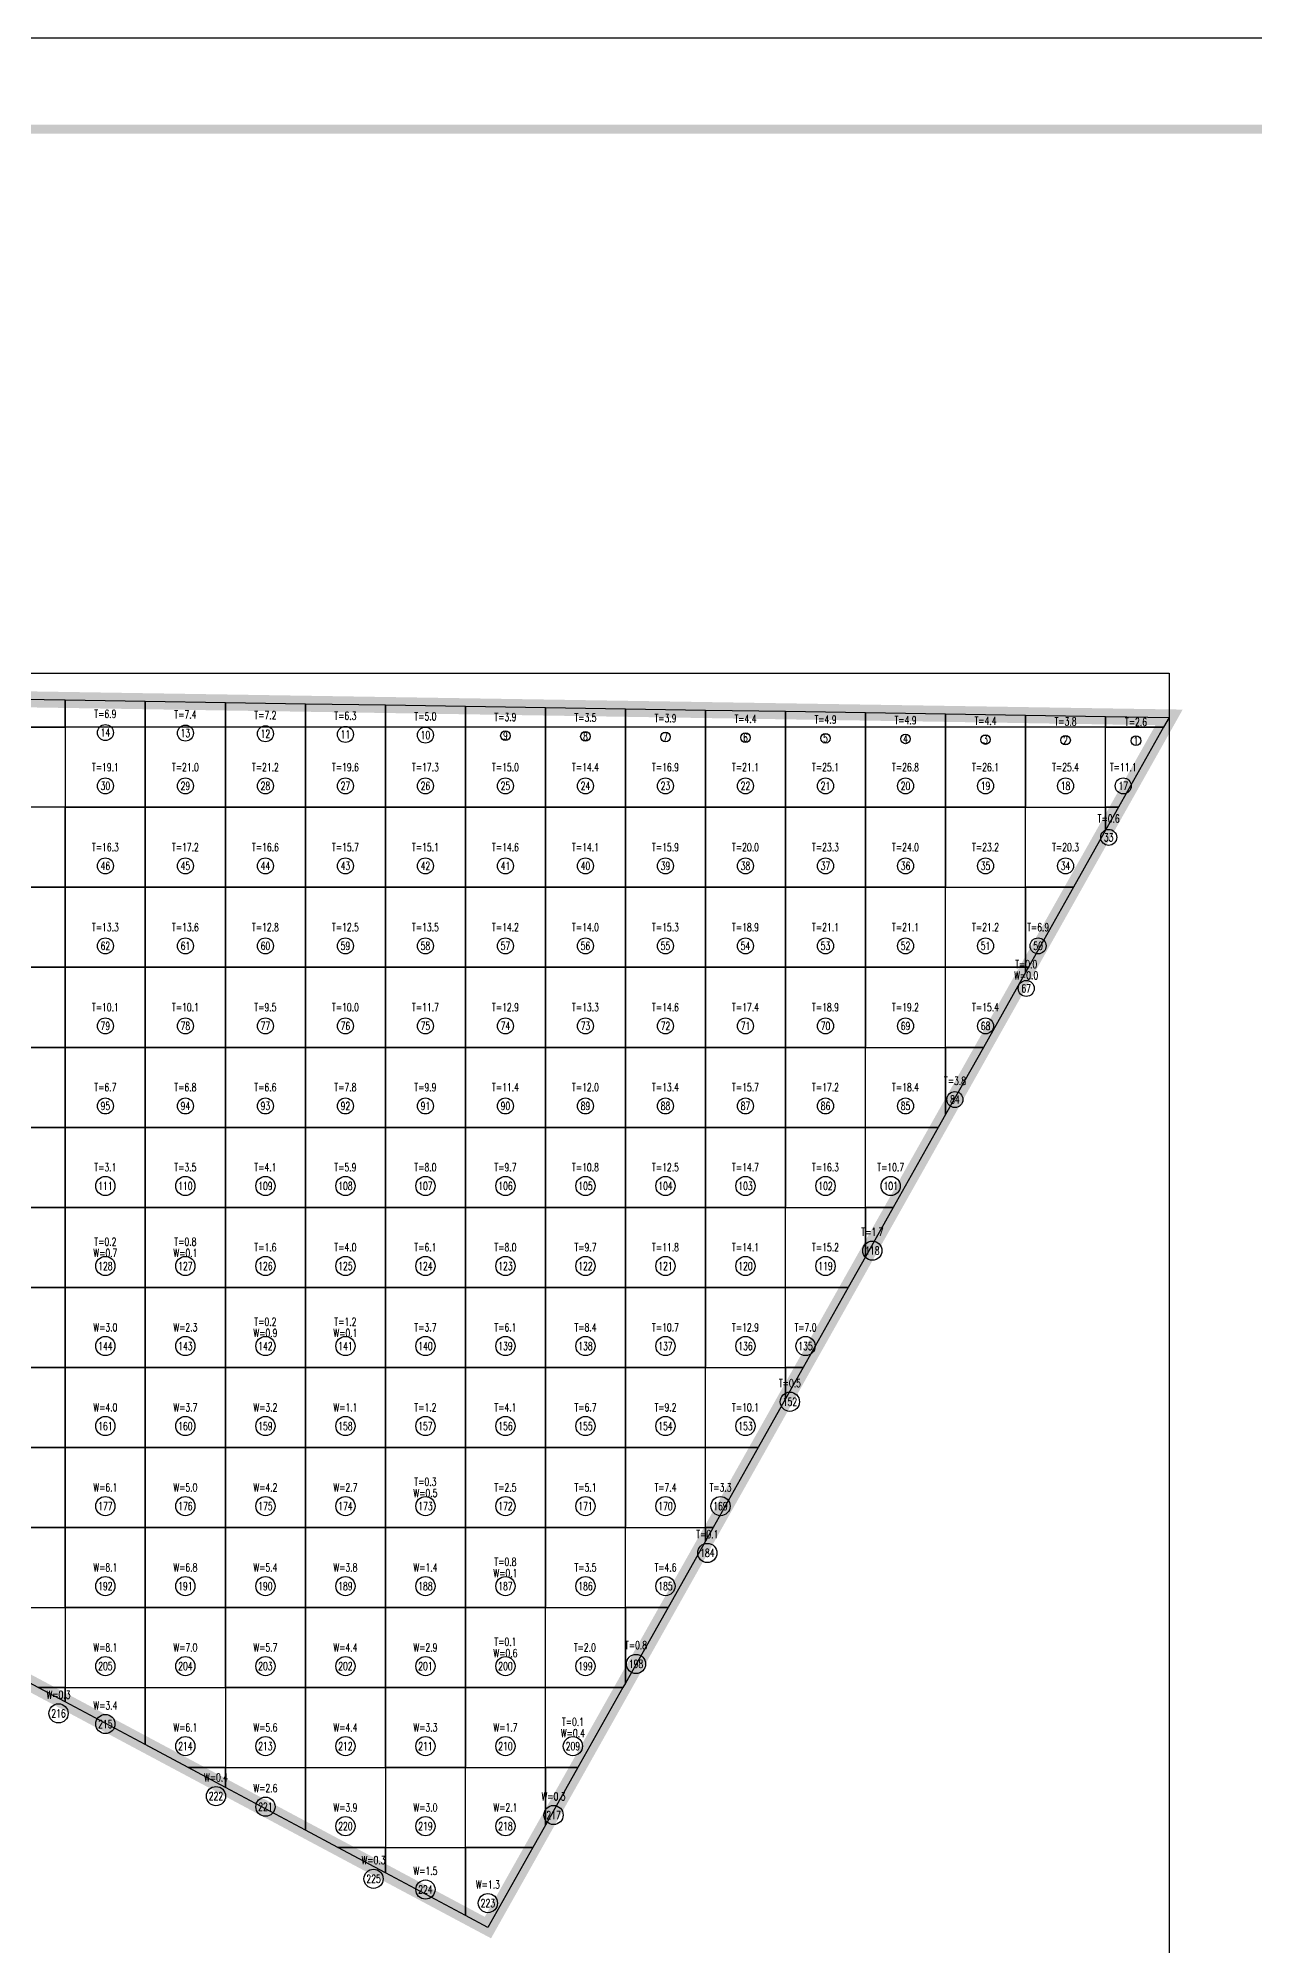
# Model space of a CAD drawing. Extents: x 4283 to 40403, y 1134 to 1764.
# Drawn here: x 6086.8 to 6181.8, y 1615.1 to 1764.1 of the extents above; entities that cross this region are included whole.
import ezdxf
from ezdxf.enums import TextEntityAlignment as Align

# ---------------------------------------------------------------- set-up
doc = ezdxf.new("R2010")
doc.units = 0
for name, color, linetype in [('PUB_TITLE', 4, 'Continuous'), ('S-MODIFY', 4, 'Continuous'), ('tdz_4-3方格网', 2, 'Continuous'), ('tdz_4-3方格网计算', 7, 'Continuous'), ('tdz_土方计算图', 7, 'Continuous'), ('tdz_格田', 6, 'Continuous'), ('华泽绵阳图框', 7, 'Continuous')]:
    doc.layers.add(name, color=color, linetype=linetype)
doc.styles.add('GLandNum', font='txt_____.ttf', dxfattribs={"width": 0.7, "height": 0.5})

msp = doc.modelspace()

# ---------------------------------------------------------------- linework, layer by layer
at = {"layer": 'PUB_TITLE'}
msp.add_lwpolyline([(5962.53, 1467.09), (6382.53, 1467.09), (6382.53, 1764.09), (5962.53, 1764.09)], close=True, dxfattribs=at)
at = {"layer": 'S-MODIFY'}
msp.add_lwpolyline([(5962.53, 1467.09), (6382.53, 1467.09), (6382.53, 1764.09), (5962.53, 1764.09)], close=True, dxfattribs=at)
at = {"layer": 'tdz_4-3方格网', "linetype": 'Continuous'}
for points in [[(6088.9, 1712.4, 4260), (6088.9, 1710.27, 4260.03), (6082.65, 1710.27, 4260.24), (6082.65, 1710.58, 4260.24), (6083.99, 1712.48, 4260.15)], [(6095.15, 1712.3, 4259.81), (6095.15, 1710.27, 4259.84), (6088.9, 1710.27, 4260.03), (6088.9, 1712.4, 4260)], [(6101.4, 1712.21, 4259.62), (6101.4, 1710.27, 4259.67), (6095.15, 1710.27, 4259.84), (6095.15, 1712.3, 4259.81)], [(6107.65, 1712.11, 4259.62), (6107.65, 1710.27, 4259.66), (6101.4, 1710.27, 4259.67), (6101.4, 1712.21, 4259.62)], [(6113.9, 1712.01, 4259.73), (6113.9, 1710.27, 4259.77), (6107.65, 1710.27, 4259.66), (6107.65, 1712.11, 4259.62)], [(6120.15, 1711.91, 4259.84), (6120.15, 1710.27, 4259.87), (6113.9, 1710.27, 4259.77), (6113.9, 1712.01, 4259.73)], [(6126.4, 1711.81, 4259.96), (6126.4, 1710.27, 4259.97), (6120.15, 1710.27, 4259.87), (6120.15, 1711.91, 4259.84)], [(6132.65, 1711.71, 4259.83), (6132.65, 1710.27, 4259.84), (6126.4, 1710.27, 4259.97), (6126.4, 1711.81, 4259.96)], [(6138.9, 1711.61, 4259.57), (6138.9, 1710.27, 4259.58), (6132.65, 1710.27, 4259.84), (6132.65, 1711.71, 4259.83)], [(6145.15, 1711.52, 4259.31), (6145.15, 1710.27, 4259.32), (6138.9, 1710.27, 4259.58), (6138.9, 1711.61, 4259.57)], [(6151.4, 1711.42, 4259.04), (6151.4, 1710.27, 4259.06), (6145.15, 1710.27, 4259.32), (6145.15, 1711.52, 4259.31)], [(6157.65, 1711.32, 4258.95), (6157.65, 1710.27, 4258.98), (6151.4, 1710.27, 4259.06), (6151.4, 1711.42, 4259.04)], [(6163.9, 1711.22, 4258.95), (6163.9, 1710.27, 4258.98), (6157.65, 1710.27, 4258.98), (6157.65, 1711.32, 4258.95)], [(6170.15, 1711.12, 4258.95), (6170.15, 1710.27, 4258.97), (6163.9, 1710.27, 4258.98), (6163.9, 1711.22, 4258.95)], [(6174.68, 1710.27, 4258.97), (6170.15, 1710.27, 4258.97), (6170.15, 1711.12, 4258.95), (6175.12, 1711.04, 4258.95)], [(6082.65, 1704.02, 4260.4), (6082.65, 1710.27, 4260.24), (6088.9, 1710.27, 4260.03), (6088.9, 1704.02, 4260.19)], [(6088.9, 1710.27, 4260.03), (6088.9, 1704.02, 4260.19), (6095.15, 1704.02, 4260.03), (6095.15, 1710.27, 4259.84)], [(6095.15, 1710.27, 4259.84), (6095.15, 1704.02, 4260.03), (6101.4, 1704.02, 4259.96), (6101.4, 1710.27, 4259.67)], [(6101.4, 1710.27, 4259.67), (6101.4, 1704.02, 4259.96), (6107.65, 1704.02, 4259.96), (6107.65, 1710.27, 4259.66)], [(6107.65, 1710.27, 4259.66), (6107.65, 1704.02, 4259.96), (6113.9, 1704.02, 4259.95), (6113.9, 1710.27, 4259.77)], [(6113.9, 1710.27, 4259.77), (6113.9, 1704.02, 4259.95), (6120.15, 1704.02, 4260), (6120.15, 1710.27, 4259.87)], [(6120.15, 1710.27, 4259.87), (6120.15, 1704.02, 4260), (6126.4, 1704.02, 4260), (6126.4, 1710.27, 4259.97)], [(6126.4, 1710.27, 4259.97), (6126.4, 1704.02, 4260), (6132.65, 1704.02, 4259.93), (6132.65, 1710.27, 4259.84)], [(6132.65, 1710.27, 4259.84), (6132.65, 1704.02, 4259.93), (6138.9, 1704.02, 4259.66), (6138.9, 1710.27, 4259.58)], [(6138.9, 1710.27, 4259.58), (6138.9, 1704.02, 4259.66), (6145.15, 1704.02, 4259.4), (6145.15, 1710.27, 4259.32)], [(6145.15, 1710.27, 4259.32), (6145.15, 1704.02, 4259.4), (6151.4, 1704.02, 4259.17), (6151.4, 1710.27, 4259.06)], [(6151.4, 1710.27, 4259.06), (6151.4, 1704.02, 4259.17), (6157.65, 1704.02, 4259.17), (6157.65, 1710.27, 4258.98)], [(6157.65, 1710.27, 4258.98), (6157.65, 1704.02, 4259.17), (6163.9, 1704.02, 4259.17), (6163.9, 1710.27, 4258.98)], [(6163.9, 1710.27, 4258.98), (6163.9, 1704.02, 4259.17), (6170.15, 1704.02, 4259.11), (6170.15, 1710.27, 4258.97)], [(6170.15, 1710.27, 4258.97), (6174.68, 1710.27, 4258.97), (6171.16, 1704.02, 4259.1), (6170.15, 1704.02, 4259.11)], [(6082.65, 1704.02, 4260.4), (6082.65, 1697.77, 4260.56), (6088.9, 1697.77, 4260.35), (6088.9, 1704.02, 4260.19)], [(6088.9, 1704.02, 4260.19), (6088.9, 1697.77, 4260.35), (6095.15, 1697.77, 4260.22), (6095.15, 1704.02, 4260.03)], [(6095.15, 1704.02, 4260.03), (6095.15, 1697.77, 4260.22), (6101.4, 1697.77, 4260.18), (6101.4, 1704.02, 4259.96)], [(6101.4, 1704.02, 4259.96), (6101.4, 1697.77, 4260.18), (6107.65, 1697.77, 4260.19), (6107.65, 1704.02, 4259.96)], [(6107.65, 1704.02, 4259.96), (6107.65, 1697.77, 4260.19), (6113.9, 1697.77, 4260.15), (6113.9, 1704.02, 4259.95)], [(6113.9, 1704.02, 4259.95), (6113.9, 1697.77, 4260.15), (6120.15, 1697.77, 4260.03), (6120.15, 1704.02, 4260)], [(6120.15, 1704.02, 4260), (6120.15, 1697.77, 4260.03), (6126.4, 1697.77, 4260), (6126.4, 1704.02, 4260)], [(6126.4, 1704.02, 4260), (6126.4, 1697.77, 4260), (6132.65, 1697.77, 4260), (6132.65, 1704.02, 4259.93)], [(6132.65, 1704.02, 4259.93), (6132.65, 1697.77, 4260), (6138.9, 1697.77, 4259.75), (6138.9, 1704.02, 4259.66)], [(6138.9, 1704.02, 4259.66), (6138.9, 1697.77, 4259.75), (6145.15, 1697.77, 4259.49), (6145.15, 1704.02, 4259.4)], [(6145.15, 1704.02, 4259.4), (6145.15, 1697.77, 4259.49), (6151.4, 1697.77, 4259.36), (6151.4, 1704.02, 4259.17)], [(6151.4, 1704.02, 4259.17), (6151.4, 1697.77, 4259.36), (6157.65, 1697.77, 4259.36), (6157.65, 1704.02, 4259.17)], [(6157.65, 1704.02, 4259.17), (6157.65, 1697.77, 4259.36), (6163.9, 1697.77, 4259.3), (6163.9, 1704.02, 4259.17)], [(6167.65, 1697.77, 4259.24), (6163.9, 1697.77, 4259.3), (6163.9, 1704.02, 4259.17), (6170.15, 1704.02, 4259.11), (6170.15, 1702.23, 4259.14)], [(6170.15, 1704.02, 4259.11), (6171.16, 1704.02, 4259.1), (6170.15, 1702.23, 4259.14)], [(6082.65, 1697.77, 4260.56), (6082.65, 1691.52, 4260.72), (6088.9, 1691.52, 4260.51), (6088.9, 1697.77, 4260.35)], [(6088.9, 1697.77, 4260.35), (6088.9, 1691.52, 4260.51), (6095.15, 1691.52, 4260.42), (6095.15, 1697.77, 4260.22)], [(6095.15, 1697.77, 4260.22), (6095.15, 1691.52, 4260.42), (6101.4, 1691.52, 4260.4), (6101.4, 1697.77, 4260.18)], [(6101.4, 1697.77, 4260.18), (6101.4, 1691.52, 4260.4), (6107.65, 1691.52, 4260.39), (6107.65, 1697.77, 4260.19)], [(6107.65, 1697.77, 4260.19), (6107.65, 1691.52, 4260.39), (6113.9, 1691.52, 4260.28), (6113.9, 1697.77, 4260.15)], [(6113.9, 1697.77, 4260.15), (6113.9, 1691.52, 4260.28), (6120.15, 1691.52, 4260.14), (6120.15, 1697.77, 4260.03)], [(6120.15, 1697.77, 4260.03), (6120.15, 1691.52, 4260.14), (6126.4, 1691.52, 4260.06), (6126.4, 1697.77, 4260)], [(6126.4, 1697.77, 4260), (6126.4, 1691.52, 4260.06), (6132.65, 1691.52, 4260), (6132.65, 1697.77, 4260)], [(6132.65, 1697.77, 4260), (6132.65, 1691.52, 4260), (6138.9, 1691.52, 4259.83), (6138.9, 1697.77, 4259.75)], [(6138.9, 1697.77, 4259.75), (6138.9, 1691.52, 4259.83), (6145.15, 1691.52, 4259.57), (6145.15, 1697.77, 4259.49)], [(6145.15, 1697.77, 4259.49), (6145.15, 1691.52, 4259.57), (6151.4, 1691.52, 4259.55), (6151.4, 1697.77, 4259.36)], [(6151.4, 1697.77, 4259.36), (6151.4, 1691.52, 4259.55), (6157.65, 1691.52, 4259.49), (6157.65, 1697.77, 4259.36)], [(6157.65, 1691.52, 4259.49), (6157.65, 1697.77, 4259.36), (6163.9, 1697.77, 4259.3), (6163.9, 1691.52, 4259.38)], [(6163.9, 1697.77, 4259.3), (6167.65, 1697.77, 4259.24), (6164.13, 1691.52, 4259.37), (6163.9, 1691.52, 4259.38)], [(6082.65, 1691.52, 4260.72), (6082.65, 1685.27, 4260.9), (6088.9, 1685.27, 4260.71), (6088.9, 1691.52, 4260.51)], [(6088.9, 1691.52, 4260.51), (6088.9, 1685.27, 4260.71), (6095.15, 1685.27, 4260.62), (6095.15, 1691.52, 4260.42)], [(6095.15, 1691.52, 4260.42), (6095.15, 1685.27, 4260.62), (6101.4, 1685.27, 4260.6), (6101.4, 1691.52, 4260.4)], [(6101.4, 1691.52, 4260.4), (6101.4, 1685.27, 4260.6), (6107.65, 1685.27, 4260.56), (6107.65, 1691.52, 4260.39)], [(6107.65, 1691.52, 4260.39), (6107.65, 1685.27, 4260.56), (6113.9, 1685.27, 4260.41), (6113.9, 1691.52, 4260.28)], [(6113.9, 1691.52, 4260.28), (6113.9, 1685.27, 4260.41), (6120.15, 1685.27, 4260.25), (6120.15, 1691.52, 4260.14)], [(6120.15, 1691.52, 4260.14), (6120.15, 1685.27, 4260.25), (6126.4, 1685.27, 4260.16), (6126.4, 1691.52, 4260.06)], [(6126.4, 1691.52, 4260.06), (6126.4, 1685.27, 4260.16), (6132.65, 1685.27, 4260.09), (6132.65, 1691.52, 4260)], [(6132.65, 1691.52, 4260), (6132.65, 1685.27, 4260.09), (6138.9, 1685.27, 4259.92), (6138.9, 1691.52, 4259.83)], [(6138.9, 1691.52, 4259.83), (6138.9, 1685.27, 4259.92), (6145.15, 1685.27, 4259.75), (6145.15, 1691.52, 4259.57)], [(6145.15, 1691.52, 4259.57), (6145.15, 1685.27, 4259.75), (6151.4, 1685.27, 4259.68), (6151.4, 1691.52, 4259.55)], [(6151.4, 1691.52, 4259.55), (6151.4, 1685.27, 4259.68), (6157.65, 1685.27, 4259.54), (6157.65, 1691.52, 4259.49)], [(6160.61, 1685.27, 4259.51), (6157.65, 1685.27, 4259.54), (6157.65, 1691.52, 4259.49), (6163.9, 1691.52, 4259.38), (6163.9, 1691.12, 4259.38)], [(6163.9, 1691.52, 4259.38), (6164.13, 1691.52, 4259.37), (6163.9, 1691.12, 4259.38)], [(6082.65, 1685.27, 4260.9), (6082.65, 1679.02, 4261.11), (6088.9, 1679.02, 4260.92), (6088.9, 1685.27, 4260.71)], [(6088.9, 1685.27, 4260.71), (6088.9, 1679.02, 4260.92), (6095.15, 1679.02, 4260.82), (6095.15, 1685.27, 4260.62)], [(6095.15, 1685.27, 4260.62), (6095.15, 1679.02, 4260.82), (6101.4, 1679.02, 4260.8), (6101.4, 1685.27, 4260.6)], [(6101.4, 1685.27, 4260.6), (6101.4, 1679.02, 4260.8), (6107.65, 1679.02, 4260.69), (6107.65, 1685.27, 4260.56)], [(6107.65, 1685.27, 4260.56), (6107.65, 1679.02, 4260.69), (6113.9, 1679.02, 4260.53), (6113.9, 1685.27, 4260.41)], [(6113.9, 1685.27, 4260.41), (6113.9, 1679.02, 4260.53), (6120.15, 1679.02, 4260.37), (6120.15, 1685.27, 4260.25)], [(6120.15, 1685.27, 4260.25), (6120.15, 1679.02, 4260.37), (6126.4, 1679.02, 4260.26), (6126.4, 1685.27, 4260.16)], [(6126.4, 1685.27, 4260.16), (6126.4, 1679.02, 4260.26), (6132.65, 1679.02, 4260.19), (6132.65, 1685.27, 4260.09)], [(6132.65, 1685.27, 4260.09), (6132.65, 1679.02, 4260.19), (6138.9, 1679.02, 4260), (6138.9, 1685.27, 4259.92)], [(6138.9, 1685.27, 4259.92), (6138.9, 1679.02, 4260), (6145.15, 1679.02, 4259.86), (6145.15, 1685.27, 4259.75)], [(6145.15, 1685.27, 4259.75), (6145.15, 1679.02, 4259.86), (6151.4, 1679.02, 4259.73), (6151.4, 1685.27, 4259.68)], [(6157.09, 1679.02, 4259.65), (6151.4, 1679.02, 4259.73), (6151.4, 1685.27, 4259.68), (6157.65, 1685.27, 4259.54), (6157.65, 1680.02, 4259.62)], [(6157.65, 1685.27, 4259.54), (6160.61, 1685.27, 4259.51), (6157.65, 1680.02, 4259.62)], [(6082.65, 1679.02, 4261.11), (6082.65, 1672.77, 4261.3), (6088.9, 1672.77, 4261.15), (6088.9, 1679.02, 4260.92)], [(6088.9, 1679.02, 4260.92), (6088.9, 1672.77, 4261.15), (6095.15, 1672.77, 4261.02), (6095.15, 1679.02, 4260.82)], [(6095.15, 1679.02, 4260.82), (6095.15, 1672.77, 4261.02), (6101.4, 1672.77, 4260.97), (6101.4, 1679.02, 4260.8)], [(6101.4, 1679.02, 4260.8), (6101.4, 1672.77, 4260.97), (6107.65, 1672.77, 4260.82), (6107.65, 1679.02, 4260.69)], [(6107.65, 1679.02, 4260.69), (6107.65, 1672.77, 4260.82), (6113.9, 1672.77, 4260.66), (6113.9, 1679.02, 4260.53)], [(6113.9, 1679.02, 4260.53), (6113.9, 1672.77, 4260.66), (6120.15, 1672.77, 4260.5), (6120.15, 1679.02, 4260.37)], [(6120.15, 1679.02, 4260.37), (6120.15, 1672.77, 4260.5), (6126.4, 1672.77, 4260.36), (6126.4, 1679.02, 4260.26)], [(6126.4, 1679.02, 4260.26), (6126.4, 1672.77, 4260.36), (6132.65, 1672.77, 4260.25), (6132.65, 1679.02, 4260.19)], [(6132.65, 1679.02, 4260.19), (6132.65, 1672.77, 4260.25), (6138.9, 1672.77, 4260.07), (6138.9, 1679.02, 4260)], [(6138.9, 1679.02, 4260), (6138.9, 1672.77, 4260.07), (6145.15, 1672.77, 4259.91), (6145.15, 1679.02, 4259.86)], [(6145.15, 1679.02, 4259.86), (6145.15, 1672.77, 4259.91), (6151.4, 1672.77, 4259.81), (6151.4, 1679.02, 4259.73)], [(6151.4, 1679.02, 4259.73), (6157.09, 1679.02, 4259.65), (6153.57, 1672.77, 4259.78), (6151.4, 1672.77, 4259.81)], [(6082.65, 1672.77, 4261.3), (6082.65, 1666.52, 4261.45), (6088.9, 1666.52, 4261.35), (6088.9, 1672.77, 4261.15)], [(6088.9, 1672.77, 4261.15), (6088.9, 1666.52, 4261.35), (6095.15, 1666.52, 4261.23), (6095.15, 1672.77, 4261.02)], [(6095.15, 1672.77, 4261.02), (6095.15, 1666.52, 4261.23), (6101.4, 1666.52, 4261.1), (6101.4, 1672.77, 4260.97)], [(6101.4, 1672.77, 4260.97), (6101.4, 1666.52, 4261.1), (6107.65, 1666.52, 4260.94), (6107.65, 1672.77, 4260.82)], [(6107.65, 1672.77, 4260.82), (6107.65, 1666.52, 4260.94), (6113.9, 1666.52, 4260.78), (6113.9, 1672.77, 4260.66)], [(6113.9, 1672.77, 4260.66), (6113.9, 1666.52, 4260.78), (6120.15, 1666.52, 4260.63), (6120.15, 1672.77, 4260.5)], [(6120.15, 1672.77, 4260.5), (6120.15, 1666.52, 4260.63), (6126.4, 1666.52, 4260.47), (6126.4, 1672.77, 4260.36)], [(6126.4, 1672.77, 4260.36), (6126.4, 1666.52, 4260.47), (6132.65, 1666.52, 4260.32), (6132.65, 1672.77, 4260.25)], [(6132.65, 1672.77, 4260.25), (6132.65, 1666.52, 4260.32), (6138.9, 1666.52, 4260.14), (6138.9, 1672.77, 4260.07)], [(6138.9, 1672.77, 4260.07), (6138.9, 1666.52, 4260.14), (6145.15, 1666.52, 4259.97), (6145.15, 1672.77, 4259.91)], [(6150.05, 1666.52, 4259.92), (6145.15, 1666.52, 4259.97), (6145.15, 1672.77, 4259.91), (6151.4, 1672.77, 4259.81), (6151.4, 1668.92, 4259.86)], [(6151.4, 1672.77, 4259.81), (6153.57, 1672.77, 4259.78), (6151.4, 1668.92, 4259.86)], [(6082.65, 1666.52, 4261.45), (6082.65, 1660.27, 4261.49), (6088.9, 1660.27, 4261.42), (6088.9, 1666.52, 4261.35)], [(6088.9, 1666.52, 4261.35), (6088.9, 1660.27, 4261.42), (6095.15, 1660.27, 4261.36), (6095.15, 1666.52, 4261.23)], [(6095.15, 1666.52, 4261.23), (6095.15, 1660.27, 4261.36), (6101.4, 1660.27, 4261.32), (6101.4, 1666.52, 4261.1)], [(6101.4, 1666.52, 4261.1), (6101.4, 1660.27, 4261.32), (6107.65, 1660.27, 4261.16), (6107.65, 1666.52, 4260.94)], [(6107.65, 1666.52, 4260.94), (6107.65, 1660.27, 4261.16), (6113.9, 1660.27, 4260.98), (6113.9, 1666.52, 4260.78)], [(6113.9, 1666.52, 4260.78), (6113.9, 1660.27, 4260.98), (6120.15, 1660.27, 4260.78), (6120.15, 1666.52, 4260.63)], [(6120.15, 1666.52, 4260.63), (6120.15, 1660.27, 4260.78), (6126.4, 1660.27, 4260.59), (6126.4, 1666.52, 4260.47)], [(6126.4, 1666.52, 4260.47), (6126.4, 1660.27, 4260.59), (6132.65, 1660.27, 4260.41), (6132.65, 1666.52, 4260.32)], [(6132.65, 1666.52, 4260.32), (6132.65, 1660.27, 4260.41), (6138.9, 1660.27, 4260.24), (6138.9, 1666.52, 4260.14)], [(6138.9, 1666.52, 4260.14), (6138.9, 1660.27, 4260.24), (6145.15, 1660.27, 4260.11), (6145.15, 1666.52, 4259.97)], [(6145.15, 1666.52, 4259.97), (6150.05, 1666.52, 4259.92), (6146.54, 1660.27, 4260.1), (6145.15, 1660.27, 4260.11)], [(6082.65, 1660.27, 4261.49), (6082.65, 1654.02, 4261.69), (6088.9, 1654.02, 4261.52), (6088.9, 1660.27, 4261.42)], [(6088.9, 1660.27, 4261.42), (6088.9, 1654.02, 4261.52), (6095.15, 1654.02, 4261.4), (6095.15, 1660.27, 4261.36)], [(6095.15, 1660.27, 4261.36), (6095.15, 1654.02, 4261.4), (6101.4, 1654.02, 4261.33), (6101.4, 1660.27, 4261.32)], [(6101.4, 1660.27, 4261.32), (6101.4, 1654.02, 4261.33), (6107.65, 1654.02, 4261.28), (6107.65, 1660.27, 4261.16)], [(6107.65, 1660.27, 4261.16), (6107.65, 1654.02, 4261.28), (6113.9, 1654.02, 4261.09), (6113.9, 1660.27, 4260.98)], [(6113.9, 1660.27, 4260.98), (6113.9, 1654.02, 4261.09), (6120.15, 1654.02, 4260.9), (6120.15, 1660.27, 4260.78)], [(6120.15, 1660.27, 4260.78), (6120.15, 1654.02, 4260.9), (6126.4, 1654.02, 4260.71), (6126.4, 1660.27, 4260.59)], [(6126.4, 1660.27, 4260.59), (6126.4, 1654.02, 4260.71), (6132.65, 1654.02, 4260.53), (6132.65, 1660.27, 4260.41)], [(6132.65, 1660.27, 4260.41), (6132.65, 1654.02, 4260.53), (6138.9, 1654.02, 4260.35), (6138.9, 1660.27, 4260.24)], [(6143.02, 1654.02, 4260.3), (6138.9, 1654.02, 4260.35), (6138.9, 1660.27, 4260.24), (6145.15, 1660.27, 4260.11), (6145.15, 1657.82, 4260.18)], [(6145.15, 1660.27, 4260.11), (6146.54, 1660.27, 4260.1), (6145.15, 1657.82, 4260.18)], [(6082.65, 1654.02, 4261.69), (6082.65, 1647.77, 4261.86), (6088.9, 1647.77, 4261.73), (6088.9, 1654.02, 4261.52)], [(6088.9, 1654.02, 4261.52), (6088.9, 1647.77, 4261.73), (6095.15, 1647.77, 4261.6), (6095.15, 1654.02, 4261.4)], [(6095.15, 1654.02, 4261.4), (6095.15, 1647.77, 4261.6), (6101.4, 1647.77, 4261.47), (6101.4, 1654.02, 4261.33)], [(6101.4, 1654.02, 4261.33), (6101.4, 1647.77, 4261.47), (6107.65, 1647.77, 4261.35), (6107.65, 1654.02, 4261.28)], [(6107.65, 1654.02, 4261.28), (6107.65, 1647.77, 4261.35), (6113.9, 1647.77, 4261.2), (6113.9, 1654.02, 4261.09)], [(6113.9, 1654.02, 4261.09), (6113.9, 1647.77, 4261.2), (6120.15, 1647.77, 4261.01), (6120.15, 1654.02, 4260.9)], [(6120.15, 1654.02, 4260.9), (6120.15, 1647.77, 4261.01), (6126.4, 1647.77, 4260.82), (6126.4, 1654.02, 4260.71)], [(6126.4, 1654.02, 4260.71), (6126.4, 1647.77, 4260.82), (6132.65, 1647.77, 4260.64), (6132.65, 1654.02, 4260.53)], [(6132.65, 1654.02, 4260.53), (6132.65, 1647.77, 4260.64), (6138.9, 1647.77, 4260.51), (6138.9, 1654.02, 4260.35)], [(6138.9, 1654.02, 4260.35), (6143.02, 1654.02, 4260.3), (6139.5, 1647.77, 4260.5), (6138.9, 1647.77, 4260.51)], [(6082.65, 1647.77, 4261.86), (6082.65, 1641.52, 4261.88), (6088.9, 1641.52, 4261.77), (6088.9, 1647.77, 4261.73)], [(6088.9, 1647.77, 4261.73), (6088.9, 1641.52, 4261.77), (6095.15, 1641.52, 4261.66), (6095.15, 1647.77, 4261.6)], [(6095.15, 1647.77, 4261.6), (6095.15, 1641.52, 4261.66), (6101.4, 1641.52, 4261.54), (6101.4, 1647.77, 4261.47)], [(6101.4, 1647.77, 4261.47), (6101.4, 1641.52, 4261.54), (6107.65, 1641.52, 4261.42), (6107.65, 1647.77, 4261.35)], [(6107.65, 1647.77, 4261.35), (6107.65, 1641.52, 4261.42), (6113.9, 1641.52, 4261.29), (6113.9, 1647.77, 4261.2)], [(6113.9, 1647.77, 4261.2), (6113.9, 1641.52, 4261.29), (6120.15, 1641.52, 4261.11), (6120.15, 1647.77, 4261.01)], [(6120.15, 1647.77, 4261.01), (6120.15, 1641.52, 4261.11), (6126.4, 1641.52, 4260.93), (6126.4, 1647.77, 4260.82)], [(6126.4, 1647.77, 4260.82), (6126.4, 1641.52, 4260.93), (6132.65, 1641.52, 4260.74), (6132.65, 1647.77, 4260.64)], [(6135.98, 1641.52, 4260.7), (6132.65, 1641.52, 4260.74), (6132.65, 1647.77, 4260.64), (6138.9, 1647.77, 4260.51), (6138.9, 1646.71, 4260.53)], [(6138.9, 1647.77, 4260.51), (6139.5, 1647.77, 4260.5), (6138.9, 1646.71, 4260.53)], [(6082.65, 1637.48, 4261.9), (6082.65, 1641.52, 4261.88), (6088.9, 1641.52, 4261.77), (6088.9, 1635.27, 4261.79), (6086.79, 1635.27, 4261.83)], [(6088.9, 1641.52, 4261.77), (6088.9, 1635.27, 4261.79), (6095.15, 1635.27, 4261.68), (6095.15, 1641.52, 4261.66)], [(6095.15, 1641.52, 4261.66), (6095.15, 1635.27, 4261.68), (6101.4, 1635.27, 4261.56), (6101.4, 1641.52, 4261.54)], [(6101.4, 1641.52, 4261.54), (6101.4, 1635.27, 4261.56), (6107.65, 1635.27, 4261.45), (6107.65, 1641.52, 4261.42)], [(6107.65, 1641.52, 4261.42), (6107.65, 1635.27, 4261.45), (6113.9, 1635.27, 4261.34), (6113.9, 1641.52, 4261.29)], [(6113.9, 1641.52, 4261.29), (6113.9, 1635.27, 4261.34), (6120.15, 1635.27, 4261.22), (6120.15, 1641.52, 4261.11)], [(6120.15, 1641.52, 4261.11), (6120.15, 1635.27, 4261.22), (6126.4, 1635.27, 4261.03), (6126.4, 1641.52, 4260.93)], [(6132.46, 1635.27, 4260.9), (6126.4, 1635.27, 4261.03), (6126.4, 1641.52, 4260.93), (6132.65, 1641.52, 4260.74), (6132.65, 1635.61, 4260.89)], [(6132.65, 1641.52, 4260.74), (6135.98, 1641.52, 4260.7), (6132.65, 1635.61, 4260.89)], [(6086.79, 1635.27, 4261.83), (6088.9, 1635.27, 4261.79), (6088.9, 1634.14, 4261.79)], [(6088.9, 1634.14, 4261.79), (6088.9, 1635.27, 4261.79), (6095.15, 1635.27, 4261.68), (6095.15, 1630.81, 4261.69)], [(6095.15, 1630.81, 4261.69), (6095.15, 1635.27, 4261.68), (6101.4, 1635.27, 4261.56), (6101.4, 1629.02, 4261.58), (6098.49, 1629.02, 4261.64)], [(6101.4, 1635.27, 4261.56), (6101.4, 1629.02, 4261.58), (6107.65, 1629.02, 4261.47), (6107.65, 1635.27, 4261.45)], [(6107.65, 1635.27, 4261.45), (6107.65, 1629.02, 4261.47), (6113.9, 1629.02, 4261.36), (6113.9, 1635.27, 4261.34)], [(6113.9, 1635.27, 4261.34), (6113.9, 1629.02, 4261.36), (6120.15, 1629.02, 4261.25), (6120.15, 1635.27, 4261.22)], [(6120.15, 1635.27, 4261.22), (6120.15, 1629.02, 4261.25), (6126.4, 1629.02, 4261.14), (6126.4, 1635.27, 4261.03)], [(6126.4, 1635.27, 4261.03), (6132.46, 1635.27, 4260.9), (6128.94, 1629.02, 4261.1), (6126.4, 1629.02, 4261.14)], [(6098.49, 1629.02, 4261.64), (6101.4, 1629.02, 4261.58), (6101.4, 1627.47, 4261.59)], [(6101.4, 1627.47, 4261.59), (6101.4, 1629.02, 4261.58), (6107.65, 1629.02, 4261.47), (6107.65, 1624.13, 4261.48)], [(6107.65, 1624.13, 4261.48), (6107.65, 1629.02, 4261.47), (6113.9, 1629.02, 4261.36), (6113.9, 1622.77, 4261.38), (6110.2, 1622.77, 4261.44)], [(6113.9, 1629.02, 4261.36), (6113.9, 1622.77, 4261.38), (6120.15, 1622.77, 4261.26), (6120.15, 1629.02, 4261.25)], [(6125.43, 1622.77, 4261.25), (6120.15, 1622.77, 4261.26), (6120.15, 1629.02, 4261.25), (6126.4, 1629.02, 4261.14), (6126.4, 1624.51, 4261.25)], [(6126.4, 1629.02, 4261.14), (6128.94, 1629.02, 4261.1), (6126.4, 1624.51, 4261.25)], [(6110.2, 1622.77, 4261.44), (6113.9, 1622.77, 4261.38), (6113.9, 1620.8, 4261.38)], [(6113.9, 1620.8, 4261.38), (6113.9, 1622.77, 4261.38), (6120.15, 1622.77, 4261.26), (6120.15, 1617.46, 4261.28)], [(6120.15, 1622.77, 4261.26), (6125.43, 1622.77, 4261.25), (6121.91, 1616.52, 4261.25), (6120.15, 1617.46, 4261.28)]]:
    msp.add_polyline3d(points, close=True, dxfattribs=at)
at = {"layer": 'tdz_4-3方格网计算', "color": 7, "linetype": 'Continuous'}
for centre, radius in [((6092.03, 1709.85), 0.625), ((6098.28, 1709.81), 0.625), ((6104.53, 1709.76), 0.625), ((6110.78, 1709.71), 0.625), ((6117.03, 1709.66), 0.625), ((6123.28, 1709.61), 0.375), ((6129.53, 1709.56), 0.375), ((6135.78, 1709.51), 0.375), ((6142.03, 1709.46), 0.375), ((6148.28, 1709.41), 0.375), ((6154.53, 1709.36), 0.375), ((6160.78, 1709.31), 0.375), ((6167.03, 1709.26), 0.375), ((6172.53, 1709.22), 0.375), ((6092.03, 1705.69), 0.625), ((6098.28, 1705.69), 0.625), ((6104.53, 1705.69), 0.625), ((6110.78, 1705.69), 0.625), ((6117.03, 1705.69), 0.625), ((6123.28, 1705.69), 0.625), ((6129.53, 1705.69), 0.625), ((6135.78, 1705.69), 0.625), ((6142.03, 1705.69), 0.625), ((6148.28, 1705.69), 0.625), ((6154.53, 1705.69), 0.625), ((6160.78, 1705.69), 0.625), ((6167.03, 1705.69), 0.625), ((6171.54, 1705.69), 0.625), ((6170.4, 1701.67), 0.625), ((6092.03, 1699.44), 0.625), ((6098.28, 1699.44), 0.625), ((6104.53, 1699.44), 0.625), ((6110.78, 1699.44), 0.625), ((6117.03, 1699.44), 0.625), ((6123.28, 1699.44), 0.625), ((6129.53, 1699.44), 0.625), ((6135.78, 1699.44), 0.625), ((6142.03, 1699.44), 0.625), ((6148.28, 1699.44), 0.625), ((6154.53, 1699.44), 0.625), ((6160.78, 1699.44), 0.625), ((6167.03, 1699.44), 0.625), ((6092.03, 1693.19), 0.625), ((6098.28, 1693.19), 0.625), ((6104.53, 1693.19), 0.625), ((6110.78, 1693.19), 0.625), ((6117.03, 1693.19), 0.625), ((6123.28, 1693.19), 0.625), ((6129.53, 1693.19), 0.625), ((6135.78, 1693.19), 0.625), ((6142.03, 1693.19), 0.625), ((6148.28, 1693.19), 0.625), ((6154.53, 1693.19), 0.625), ((6160.78, 1693.19), 0.625), ((6164.89, 1693.19), 0.625), ((6163.96, 1689.87), 0.625), ((6092.03, 1686.94), 0.625), ((6098.28, 1686.94), 0.625), ((6104.53, 1686.94), 0.625), ((6110.78, 1686.94), 0.625), ((6117.03, 1686.94), 0.625), ((6123.28, 1686.94), 0.625), ((6129.53, 1686.94), 0.625), ((6135.78, 1686.94), 0.625), ((6142.03, 1686.94), 0.625), ((6148.28, 1686.94), 0.625), ((6154.53, 1686.94), 0.625), ((6160.78, 1686.94), 0.625), ((6092.03, 1680.69), 0.625), ((6098.28, 1680.69), 0.625), ((6104.53, 1680.69), 0.625), ((6110.78, 1680.69), 0.625), ((6117.03, 1680.69), 0.625), ((6123.28, 1680.69), 0.625), ((6129.53, 1680.69), 0.625), ((6135.78, 1680.69), 0.625), ((6142.03, 1680.69), 0.625), ((6148.28, 1680.69), 0.625), ((6154.53, 1680.69), 0.625), ((6158.39, 1681.19), 0.625), ((6092.03, 1674.44), 0.75), ((6098.28, 1674.44), 0.75), ((6104.53, 1674.44), 0.75), ((6110.78, 1674.44), 0.75), ((6117.03, 1674.44), 0.75), ((6123.28, 1674.44), 0.75), ((6129.53, 1674.44), 0.75), ((6135.78, 1674.44), 0.75), ((6142.03, 1674.44), 0.75), ((6148.28, 1674.44), 0.75), ((6153.37, 1674.44), 0.75), ((6092.03, 1668.19), 0.75), ((6098.28, 1668.19), 0.75), ((6104.53, 1668.19), 0.75), ((6110.78, 1668.19), 0.75), ((6117.03, 1668.19), 0.75), ((6123.28, 1668.19), 0.75), ((6129.53, 1668.19), 0.75), ((6135.78, 1668.19), 0.75), ((6142.03, 1668.19), 0.75), ((6148.28, 1668.19), 0.75), ((6151.94, 1669.39), 0.75), ((6092.03, 1661.94), 0.75), ((6098.28, 1661.94), 0.75), ((6104.53, 1661.94), 0.75), ((6110.78, 1661.94), 0.75), ((6117.03, 1661.94), 0.75), ((6123.28, 1661.94), 0.75), ((6129.53, 1661.94), 0.75), ((6135.78, 1661.94), 0.75), ((6142.03, 1661.94), 0.75), ((6146.72, 1661.94), 0.75), ((6145.5, 1657.59), 0.75), ((6092.03, 1655.69), 0.75), ((6098.28, 1655.69), 0.75), ((6104.53, 1655.69), 0.75), ((6110.78, 1655.69), 0.75), ((6117.03, 1655.69), 0.75), ((6123.28, 1655.69), 0.75), ((6129.53, 1655.69), 0.75), ((6135.78, 1655.69), 0.75), ((6142.03, 1655.69), 0.75), ((6092.03, 1649.44), 0.75), ((6098.28, 1649.44), 0.75), ((6104.53, 1649.44), 0.75), ((6110.78, 1649.44), 0.75), ((6117.03, 1649.44), 0.75), ((6123.28, 1649.44), 0.75), ((6129.53, 1649.44), 0.75), ((6135.78, 1649.44), 0.75), ((6140.08, 1649.44), 0.75), ((6139.05, 1645.78), 0.75), ((6092.03, 1643.19), 0.75), ((6098.28, 1643.19), 0.75), ((6104.53, 1643.19), 0.75), ((6110.78, 1643.19), 0.75), ((6117.03, 1643.19), 0.75), ((6123.28, 1643.19), 0.75), ((6129.53, 1643.19), 0.75), ((6135.78, 1643.19), 0.75), ((6092.03, 1636.94), 0.75), ((6098.28, 1636.94), 0.75), ((6104.53, 1636.94), 0.75), ((6110.78, 1636.94), 0.75), ((6117.03, 1636.94), 0.75), ((6123.28, 1636.94), 0.75), ((6129.53, 1636.94), 0.75), ((6133.48, 1637.11), 0.75), ((6088.37, 1633.25), 0.75), ((6092.03, 1632.42), 0.75), ((6098.28, 1630.69), 0.75), ((6104.53, 1630.69), 0.75), ((6110.78, 1630.69), 0.75), ((6117.03, 1630.69), 0.75), ((6123.28, 1630.69), 0.75), ((6128.55, 1630.69), 0.75), ((6100.67, 1626.79), 0.75), ((6104.53, 1625.96), 0.75), ((6127.04, 1625.31), 0.75), ((6110.78, 1624.44), 0.75), ((6117.03, 1624.44), 0.75), ((6123.28, 1624.44), 0.75), ((6112.98, 1620.33), 0.75), ((6117.03, 1619.49), 0.75), ((6121.91, 1618.43), 0.75)]:
    msp.add_circle(centre, radius, dxfattribs=at)
at = {"layer": 'tdz_土方计算图', "linetype": 'Continuous'}
msp.add_lwpolyline([(6045.13, 1714.5), (6175.13, 1714.5), (6175.13, 1554.5), (6045.13, 1554.5)], close=True, dxfattribs=at)
at = {"layer": 'tdz_格田', "linetype": 'Continuous', "lineweight": 60, "const_width": 1.25}
msp.add_lwpolyline([(6045.15, 1657.5), (6083.99, 1712.48), (6175.12, 1711.04), (6121.91, 1616.52), (6045.15, 1657.5)], close=True, dxfattribs=at)
at = {"layer": '华泽绵阳图框', "color": 7, "const_width": 0.707}
msp.add_lwpolyline([(5980.21, 1474.16), (6375.46, 1474.16), (6375.46, 1756.99), (5980.21, 1756.99)], close=True, dxfattribs=at)

# ---------------------------------------------------------------- texts
at = {"layer": 'tdz_4-3方格网计算', "color": 2, "linetype": 'Continuous', "style": 'GLandNum', "width": 0.7}
for s, p in [('T=6.9', (6092.03, 1711.31)), ('T=7.4', (6098.28, 1711.26)), ('T=7.2', (6104.53, 1711.21)), ('T=6.3', (6110.78, 1711.17)), ('T=5.0', (6117.03, 1711.12)), ('T=3.9', (6123.28, 1711.07)), ('T=3.5', (6129.53, 1711.02)), ('T=3.9', (6135.78, 1710.97)), ('T=4.4', (6142.03, 1710.92)), ('T=4.9', (6148.28, 1710.87)), ('T=4.9', (6154.53, 1710.82)), ('T=4.4', (6160.78, 1710.77)), ('T=3.8', (6167.03, 1710.72)), ('T=2.6', (6172.53, 1710.68)), ('T=19.1', (6092.03, 1707.15)), ('T=21.0', (6098.28, 1707.15)), ('T=21.2', (6104.53, 1707.15)), ('T=19.6', (6110.78, 1707.15)), ('T=17.3', (6117.03, 1707.15)), ('T=15.0', (6123.28, 1707.15)), ('T=14.4', (6129.53, 1707.15)), ('T=16.9', (6135.78, 1707.15)), ('T=21.1', (6142.03, 1707.15)), ('T=25.1', (6148.28, 1707.15)), ('T=26.8', (6154.53, 1707.15)), ('T=26.1', (6160.78, 1707.15)), ('T=25.4', (6167.03, 1707.15)), ('T=11.1', (6171.54, 1707.15)), ('T=0.6', (6170.4, 1703.13)), ('T=16.3', (6092.03, 1700.9)), ('T=17.2', (6098.28, 1700.9)), ('T=16.6', (6104.53, 1700.9)), ('T=15.7', (6110.78, 1700.9)), ('T=15.1', (6117.03, 1700.9)), ('T=14.6', (6123.28, 1700.9)), ('T=14.1', (6129.53, 1700.9)), ('T=15.9', (6135.78, 1700.9)), ('T=20.0', (6142.03, 1700.9)), ('T=23.3', (6148.28, 1700.9)), ('T=24.0', (6154.53, 1700.9)), ('T=23.2', (6160.78, 1700.9)), ('T=20.3', (6167.03, 1700.9)), ('T=13.3', (6092.03, 1694.65)), ('T=13.6', (6098.28, 1694.65)), ('T=12.8', (6104.53, 1694.65)), ('T=12.5', (6110.78, 1694.65)), ('T=13.5', (6117.03, 1694.65)), ('T=14.2', (6123.28, 1694.65)), ('T=14.0', (6129.53, 1694.65)), ('T=15.3', (6135.78, 1694.65)), ('T=18.9', (6142.03, 1694.65)), ('T=21.1', (6148.28, 1694.65)), ('T=21.1', (6154.53, 1694.65)), ('T=21.2', (6160.78, 1694.65)), ('T=6.9', (6164.89, 1694.65)), ('T=0.0', (6163.96, 1691.76)), ('T=10.1', (6092.03, 1688.4)), ('T=10.1', (6098.28, 1688.4)), ('T=9.5', (6104.53, 1688.4)), ('T=10.0', (6110.78, 1688.4)), ('T=11.7', (6117.03, 1688.4)), ('T=12.9', (6123.28, 1688.4)), ('T=13.3', (6129.53, 1688.4)), ('T=14.6', (6135.78, 1688.4)), ('T=17.4', (6142.03, 1688.4)), ('T=18.9', (6148.28, 1688.4)), ('T=19.2', (6154.53, 1688.4)), ('T=15.4', (6160.78, 1688.4)), ('T=6.7', (6092.03, 1682.15)), ('T=6.8', (6098.28, 1682.15)), ('T=6.6', (6104.53, 1682.15)), ('T=7.8', (6110.78, 1682.15)), ('T=9.9', (6117.03, 1682.15)), ('T=11.4', (6123.28, 1682.15)), ('T=12.0', (6129.53, 1682.15)), ('T=13.4', (6135.78, 1682.15)), ('T=15.7', (6142.03, 1682.15)), ('T=17.2', (6148.28, 1682.15)), ('T=18.4', (6154.53, 1682.15)), ('T=3.8', (6158.39, 1682.65)), ('T=3.1', (6092.03, 1675.9)), ('T=3.5', (6098.28, 1675.9)), ('T=4.1', (6104.53, 1675.9)), ('T=5.9', (6110.78, 1675.9)), ('T=8.0', (6117.03, 1675.9)), ('T=9.7', (6123.28, 1675.9)), ('T=10.8', (6129.53, 1675.9)), ('T=12.5', (6135.78, 1675.9)), ('T=14.7', (6142.03, 1675.9)), ('T=16.3', (6148.28, 1675.9)), ('T=10.7', (6153.37, 1675.9)), ('T=0.2', (6092.03, 1670.09)), ('T=0.8', (6098.28, 1670.09)), ('T=1.7', (6151.94, 1670.85)), ('T=1.6', (6104.53, 1669.65)), ('T=4.0', (6110.78, 1669.65)), ('T=6.1', (6117.03, 1669.65)), ('T=8.0', (6123.28, 1669.65)), ('T=9.7', (6129.53, 1669.65)), ('T=11.8', (6135.78, 1669.65)), ('T=14.1', (6142.03, 1669.65)), ('T=15.2', (6148.28, 1669.65)), ('T=0.2', (6104.53, 1663.84)), ('T=1.2', (6110.78, 1663.84)), ('T=3.7', (6117.03, 1663.4)), ('T=6.1', (6123.28, 1663.4)), ('T=8.4', (6129.53, 1663.4)), ('T=10.7', (6135.78, 1663.4)), ('T=12.9', (6142.03, 1663.4)), ('T=7.0', (6146.72, 1663.4)), ('T=0.5', (6145.5, 1659.04)), ('T=1.2', (6117.03, 1657.15)), ('T=4.1', (6123.28, 1657.15)), ('T=6.7', (6129.53, 1657.15)), ('T=9.2', (6135.78, 1657.15)), ('T=10.1', (6142.03, 1657.15)), ('T=0.3', (6117.03, 1651.34)), ('T=2.5', (6123.28, 1650.9)), ('T=5.1', (6129.53, 1650.9)), ('T=7.4', (6135.78, 1650.9)), ('T=3.3', (6140.08, 1650.9)), ('T=0.1', (6139.05, 1647.24)), ('T=0.8', (6123.28, 1645.09)), ('T=3.5', (6129.53, 1644.65)), ('T=4.6', (6135.78, 1644.65)), ('T=0.1', (6123.28, 1638.84)), ('T=2.0', (6129.48, 1638.4)), ('T=0.8', (6133.48, 1638.57)), ('T=0.1', (6128.55, 1632.59))]:
    msp.add_text(s, height=0.625, dxfattribs=at).set_placement(p, align=Align.MIDDLE_CENTER)
at = {"layer": 'tdz_4-3方格网计算', "color": 7, "linetype": 'Continuous', "style": 'GLandNum', "width": 0.7}
for s, p in [('14', (6092.03, 1709.85)), ('13', (6098.28, 1709.81)), ('12', (6104.53, 1709.76)), ('11', (6110.78, 1709.71)), ('10', (6117.03, 1709.66)), ('9', (6123.28, 1709.61)), ('8', (6129.53, 1709.56)), ('7', (6135.78, 1709.51)), ('6', (6142.03, 1709.46)), ('5', (6148.28, 1709.41)), ('4', (6154.53, 1709.36)), ('3', (6160.78, 1709.31)), ('2', (6167.03, 1709.26)), ('1', (6172.53, 1709.22)), ('30', (6092.03, 1705.69)), ('29', (6098.28, 1705.69)), ('28', (6104.53, 1705.69)), ('27', (6110.78, 1705.69)), ('26', (6117.03, 1705.69)), ('25', (6123.28, 1705.69)), ('24', (6129.53, 1705.69)), ('23', (6135.78, 1705.69)), ('22', (6142.03, 1705.69)), ('21', (6148.28, 1705.69)), ('20', (6154.53, 1705.69)), ('19', (6160.78, 1705.69)), ('18', (6167.03, 1705.69)), ('17', (6171.54, 1705.69)), ('33', (6170.4, 1701.67)), ('46', (6092.03, 1699.44)), ('45', (6098.28, 1699.44)), ('44', (6104.53, 1699.44)), ('43', (6110.78, 1699.44)), ('42', (6117.03, 1699.44)), ('41', (6123.28, 1699.44)), ('40', (6129.53, 1699.44)), ('39', (6135.78, 1699.44)), ('38', (6142.03, 1699.44)), ('37', (6148.28, 1699.44)), ('36', (6154.53, 1699.44)), ('35', (6160.78, 1699.44)), ('34', (6167.03, 1699.44)), ('62', (6092.03, 1693.19)), ('61', (6098.28, 1693.19)), ('60', (6104.53, 1693.19)), ('59', (6110.78, 1693.19)), ('58', (6117.03, 1693.19)), ('57', (6123.28, 1693.19)), ('56', (6129.53, 1693.19)), ('55', (6135.78, 1693.19)), ('54', (6142.03, 1693.19)), ('53', (6148.28, 1693.19)), ('52', (6154.53, 1693.19)), ('51', (6160.78, 1693.19)), ('50', (6164.89, 1693.19)), ('67', (6163.96, 1689.87)), ('79', (6092.03, 1686.94)), ('78', (6098.28, 1686.94)), ('77', (6104.53, 1686.94)), ('76', (6110.78, 1686.94)), ('75', (6117.03, 1686.94)), ('74', (6123.28, 1686.94)), ('73', (6129.53, 1686.94)), ('72', (6135.78, 1686.94)), ('71', (6142.03, 1686.94)), ('70', (6148.28, 1686.94)), ('69', (6154.53, 1686.94)), ('68', (6160.78, 1686.94)), ('95', (6092.03, 1680.69)), ('94', (6098.28, 1680.69)), ('93', (6104.53, 1680.69)), ('92', (6110.78, 1680.69)), ('91', (6117.03, 1680.69)), ('90', (6123.28, 1680.69)), ('89', (6129.53, 1680.69)), ('88', (6135.78, 1680.69)), ('87', (6142.03, 1680.69)), ('86', (6148.28, 1680.69)), ('85', (6154.53, 1680.69)), ('84', (6158.39, 1681.19)), ('111', (6092.03, 1674.44)), ('110', (6098.28, 1674.44)), ('109', (6104.53, 1674.44)), ('108', (6110.78, 1674.44)), ('107', (6117.03, 1674.44)), ('106', (6123.28, 1674.44)), ('105', (6129.53, 1674.44)), ('104', (6135.78, 1674.44)), ('103', (6142.03, 1674.44)), ('102', (6148.28, 1674.44)), ('101', (6153.37, 1674.44)), ('118', (6151.94, 1669.39)), ('128', (6092.03, 1668.19)), ('127', (6098.28, 1668.19)), ('126', (6104.53, 1668.19)), ('125', (6110.78, 1668.19)), ('124', (6117.03, 1668.19)), ('123', (6123.28, 1668.19)), ('122', (6129.53, 1668.19)), ('121', (6135.78, 1668.19)), ('120', (6142.03, 1668.19)), ('119', (6148.28, 1668.19)), ('144', (6092.03, 1661.94)), ('143', (6098.28, 1661.94)), ('142', (6104.53, 1661.94)), ('141', (6110.78, 1661.94)), ('140', (6117.03, 1661.94)), ('139', (6123.28, 1661.94)), ('138', (6129.53, 1661.94)), ('137', (6135.78, 1661.94)), ('136', (6142.03, 1661.94)), ('135', (6146.72, 1661.94)), ('152', (6145.5, 1657.59)), ('161', (6092.03, 1655.69)), ('160', (6098.28, 1655.69)), ('159', (6104.53, 1655.69)), ('158', (6110.78, 1655.69)), ('157', (6117.03, 1655.69)), ('156', (6123.28, 1655.69)), ('155', (6129.53, 1655.69)), ('154', (6135.78, 1655.69)), ('153', (6142.03, 1655.69)), ('177', (6092.03, 1649.44)), ('176', (6098.28, 1649.44)), ('175', (6104.53, 1649.44)), ('174', (6110.78, 1649.44)), ('173', (6117.03, 1649.44)), ('172', (6123.28, 1649.44)), ('171', (6129.53, 1649.44)), ('170', (6135.78, 1649.44)), ('169', (6140.08, 1649.44)), ('184', (6139.05, 1645.78)), ('192', (6092.03, 1643.19)), ('191', (6098.28, 1643.19)), ('190', (6104.53, 1643.19)), ('189', (6110.78, 1643.19)), ('188', (6117.03, 1643.19)), ('187', (6123.28, 1643.19)), ('186', (6129.53, 1643.19)), ('185', (6135.78, 1643.19)), ('205', (6092.03, 1636.94)), ('204', (6098.28, 1636.94)), ('203', (6104.53, 1636.94)), ('202', (6110.78, 1636.94)), ('201', (6117.03, 1636.94)), ('200', (6123.28, 1636.94)), ('199', (6129.53, 1636.94)), ('198', (6133.48, 1637.11)), ('216', (6088.37, 1633.25)), ('215', (6092.03, 1632.42)), ('214', (6098.28, 1630.69)), ('213', (6104.53, 1630.69)), ('212', (6110.78, 1630.69)), ('211', (6117.03, 1630.69)), ('210', (6123.28, 1630.69)), ('209', (6128.55, 1630.69)), ('222', (6100.67, 1626.79)), ('221', (6104.53, 1625.96)), ('217', (6127.04, 1625.31)), ('220', (6110.78, 1624.44)), ('219', (6117.03, 1624.44)), ('218', (6123.28, 1624.44)), ('225', (6112.98, 1620.33)), ('224', (6117.03, 1619.49)), ('223', (6121.91, 1618.43))]:
    msp.add_text(s, height=0.625, dxfattribs=at).set_placement(p, align=Align.MIDDLE_CENTER)
at = {"layer": 'tdz_4-3方格网计算', "color": 173, "linetype": 'Continuous', "style": 'GLandNum', "width": 0.7}
for s, p in [('W=0.0', (6163.96, 1690.89)), ('W=0.7', (6092.03, 1669.21)), ('W=0.1', (6098.28, 1669.21)), ('W=3.0', (6092.03, 1663.4)), ('W=2.3', (6098.28, 1663.4)), ('W=0.9', (6104.53, 1662.96)), ('W=0.1', (6110.78, 1662.96)), ('W=4.0', (6092.03, 1657.15)), ('W=3.7', (6098.28, 1657.15)), ('W=3.2', (6104.53, 1657.15)), ('W=1.1', (6110.78, 1657.15)), ('W=6.1', (6092.03, 1650.9)), ('W=5.0', (6098.28, 1650.9)), ('W=4.2', (6104.53, 1650.9)), ('W=2.7', (6110.78, 1650.9)), ('W=0.5', (6117.03, 1650.46)), ('W=8.1', (6092.03, 1644.65)), ('W=6.8', (6098.28, 1644.65)), ('W=5.4', (6104.53, 1644.65)), ('W=3.8', (6110.78, 1644.65)), ('W=1.4', (6117.03, 1644.65)), ('W=0.1', (6123.28, 1644.21)), ('W=8.1', (6092.03, 1638.4)), ('W=7.0', (6098.28, 1638.4)), ('W=5.7', (6104.53, 1638.4)), ('W=4.4', (6110.78, 1638.4)), ('W=2.9', (6117.03, 1638.4)), ('W=0.6', (6123.28, 1637.96)), ('W=0.3', (6088.37, 1634.71)), ('W=3.4', (6092.03, 1633.87)), ('W=6.1', (6098.28, 1632.15)), ('W=5.6', (6104.53, 1632.15)), ('W=4.4', (6110.78, 1632.15)), ('W=3.3', (6117.03, 1632.15)), ('W=1.7', (6123.28, 1632.15)), ('W=0.4', (6128.55, 1631.71)), ('W=0.4', (6100.67, 1628.25)), ('W=2.6', (6104.53, 1627.41)), ('W=0.3', (6127.04, 1626.77)), ('W=3.9', (6110.78, 1625.9)), ('W=3.0', (6117.03, 1625.9)), ('W=2.1', (6123.28, 1625.9)), ('W=0.3', (6112.98, 1621.79)), ('W=1.5', (6117.03, 1620.95)), ('W=1.3', (6121.91, 1619.88))]:
    msp.add_text(s, height=0.625, dxfattribs=at).set_placement(p, align=Align.MIDDLE_CENTER)

doc.saveas('drawing.dxf')
